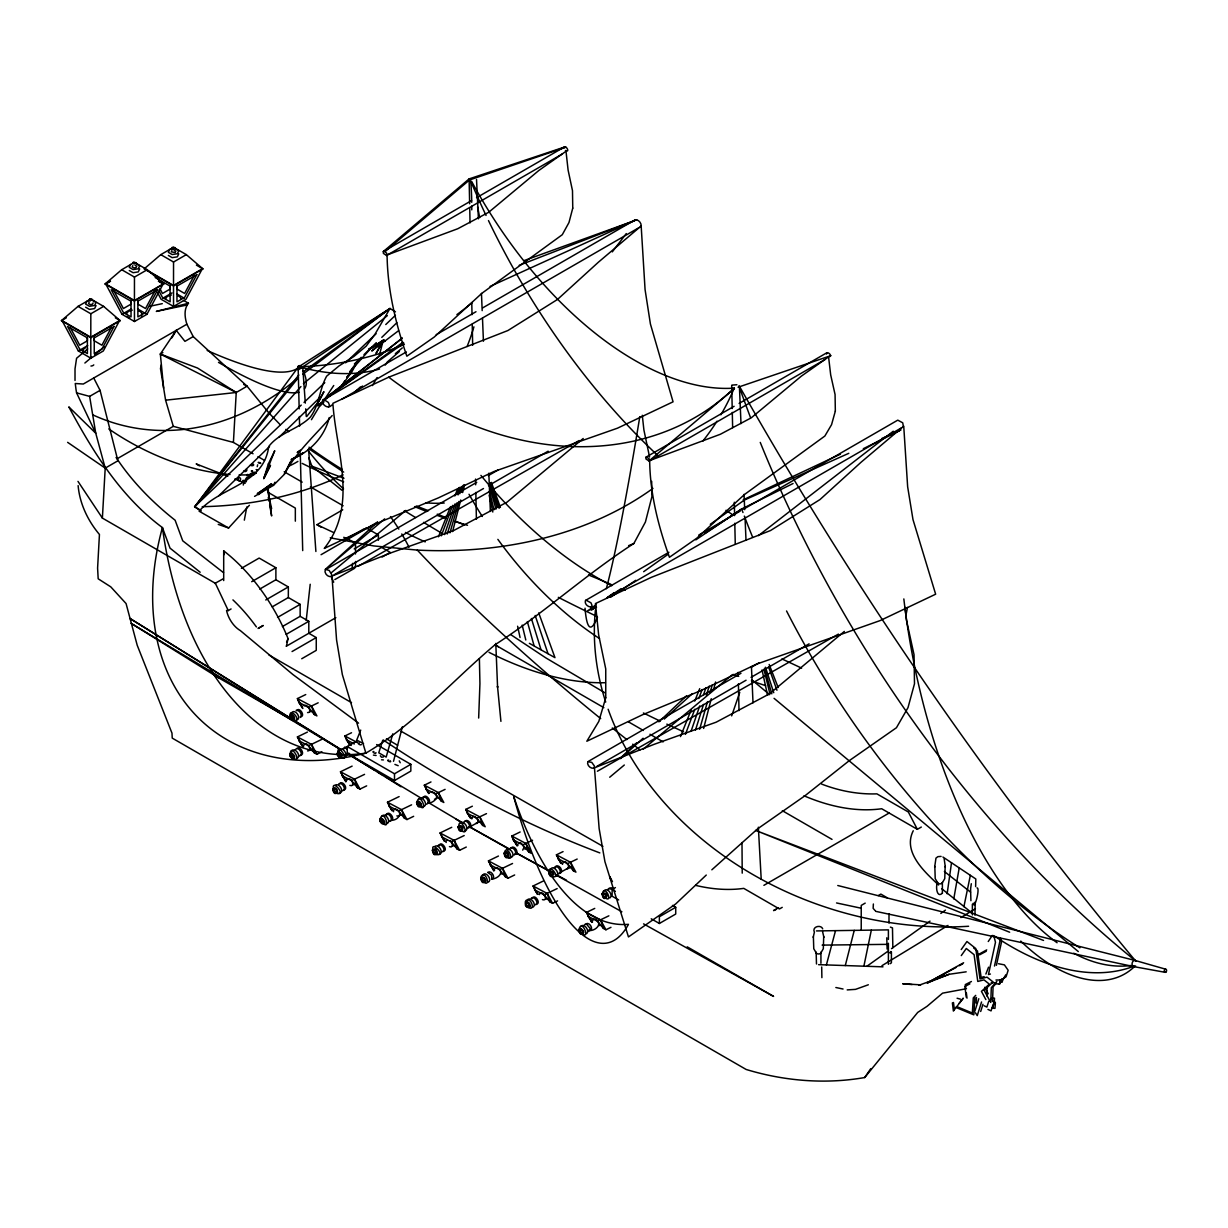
<?xml version="1.0" encoding="UTF-8"?>
<svg xmlns="http://www.w3.org/2000/svg" width="1228" height="1228" viewBox="0 0 1228 1228"><rect width="100%" height="100%" fill="white"/><g stroke="black" fill="none" stroke-linecap="round" stroke-linejoin="round"><path stroke-width="1.5" d="M87.403 337.086L87.403 340.801L79.759 345.221L70.18 327.354M94.264 337.086L94.264 340.801L101.909 345.221L111.456 327.323M131.043 300.399L131.043 304.13L123.399 308.535L112.945 289.041M137.904 300.399L137.904 304.13L145.533 308.535L155.971 289.025M170.124 285.326L170.124 289.056L162.48 293.477L159.87 288.595M176.985 285.326L176.985 289.056L184.63 293.461L194.177 275.579M90.795 337.639L90.826 313.769L103.612 306.386L120.221 320.646L90.795 337.639L61.4 320.661L78.055 306.386L90.841 299.018L103.612 306.386M134.435 300.952L134.466 277.083L147.253 269.715L163.861 283.96L134.435 300.952L105.04 283.99L121.695 269.715L134.466 262.332L147.253 269.715M173.516 285.894L173.547 262.024L186.334 254.641L202.942 268.901L173.516 285.894L144.121 268.917L160.776 254.641L171.951 248.194M974.94 915.213L975.262 901.859M975.631 886.601L975.815 878.972L942.935 857.037M892.848 947.724L892.48 927.923L890.377 927.094M976.997 887.875C980.497 887.614 974.157 911.191 973.267 903.24M478.659 718.042L479.933 683.658L479.396 658.791M986.759 995.893L987.097 986.836M990.766 1002.432L991.318 987.604L996.844 981.464M742.219 873.154L741.988 842.546M888.565 952.391L890.5 952.897L890.899 951.485M975.201 903.747L974.372 903.056M823.712 936.55L823.313 948.737L820.857 952.943M945.161 866.431L944.762 878.619L942.306 882.825M231.079 608.95L228.27 610.577L215.391 583.331L102.385 518.093L105.209 468.129L95.753 433.238L89.629 396.383L76.581 392.868L76.044 389.721L75.261 383.504L83.304 384.026L186.871 324.223C184.783 317.484 183.647 309.103 188.452 303.239L183.479 300.369M253.075 453.777L233.412 442.433L236.237 392.484L247.089 386.206L268.717 412.761L280.245 424.75M974.863 997.643L973.819 1014.85L955.937 1007.451M976.091 1003.061L976.444 997.443M994.143 1003.046L994.526 998.149L990.842 998.64M995.401 1002.739L994.956 1008.372L991.963 1008.111M376.121 755.496L373.419 755.113M383.443 759.917L381.524 759.794M394.909 764.399L398.179 765.689M249.1 476.694L248.133 477.124L248.685 476.357M306.202 620.478L310.208 584.267M352.19 567.167L352.605 563.36M406.345 351.945L322.887 400.174C321.107 404.703 328.521 409.83 331.836 404.994M563.898 147.928C565.77 143.845 570.621 153.454 565.448 150.491M290.437 715.371L292.464 719.838M303.73 745.565C305.358 739.256 313.815 750.907 307.568 750.922M339.082 751.045C340.954 743.754 350.748 757.216 343.518 757.246M343.993 748.773L344.884 746.992L347.816 747.837M348.783 753.025L347.263 754.974M351.193 744.613L351.607 743.216M346.803 780.409L346.895 779.626M349.842 785.429C354.508 787.394 352.881 779.811 349.842 778.92M355.061 783.679L355.168 782.85M386.59 815.039C387.987 809.267 396.061 818.784 391.164 820.488M423.445 797.97C424.827 792.198 432.901 801.715 428.004 803.419M439.21 845.754C440.821 839.445 449.279 851.096 443.032 851.111M449.448 846.614C453.639 848.609 452.84 841.947 450.246 840.673M472.043 818.063L472.934 816.267L475.082 816.559L477.707 819.705L478.014 822.346L468.666 827.565M480.9 876.992C485.275 868.242 492.152 889.502 482.665 881.259M527.288 901.06L527.395 900.155M539.384 894.629C541.487 887.752 549.745 901.812 542.438 899.633M550.635 869.9C552.232 863.238 561.595 874.244 555.916 876.209M555.532 867.628L555.639 866.845M562.746 863.468L563.637 861.688L565.786 861.979L568.41 865.126L568.717 867.766L559.369 872.985M588.596 930.241C593.815 931.914 602.902 924.837 596.593 920.14M970.596 888.934L971.302 883.73M947.141 893.769L951.516 862.747M953.772 898.881L959.221 867.889M873.369 903.992L873.139 908.336L875.18 910.685M244.326 520.15L246.797 506.964M257.65 464.829L257.235 466.655M963.903 906.709L970.35 875.318M863.883 966.19L871.327 930.133M994.496 966.052L1000.559 938.253L1001.557 941.769L996.43 965.315M161.298 364.823L160.484 368.523L165.596 400.19L173.302 426.346L233.412 442.433M286.477 645.79L288.058 638.606A132.532 76.52 60 0 0 223.696 550.85L223.696 580.568M816.236 952.943L813.765 948.737L813.381 936.55M937.685 882.825L935.214 878.619L934.83 866.431M813.197 937.348L814.379 932.221C811.662 926.557 821.041 924.254 822.714 928.859M934.646 867.229L935.966 858.111L937.9 856.653L941.078 856.407M998.517 963.734L1004.412 964.87L1008.157 970.289L1006.085 976.767L1002.662 979.054L1002.263 982.124L999.5 981.94L1002.432 980.389L1005.793 974.786M249.407 505.276L228.608 527.994L199.105 511.201C220.503 486.411 263.621 485.26 268.732 446.485C279.493 432.44 297.867 429.524 310.208 417.305C319.433 405.102 319.357 389.337 326.633 376.182L339.158 365.837L353.848 356.519L366.22 346.096L375.108 334.016L389.982 308.474L395.477 311.851M379.345 355.521L382.936 341.369M845.294 965.561L854.243 930.379M393.513 761.299L402.416 726.684M452.595 531.586L460.73 499.996M462.634 492.566L464.552 485.137M703.629 728.434L711.273 698.717M713.668 689.415L715.571 681.985M826.398 964.932L835.531 930.655M256.099 473.348L255.086 472.934L256.023 473.21M392.776 733.868L386.175 757.077L378.777 752.81L382.583 740.668M449.97 532.814L458.888 501.469M461.513 492.244L463.616 484.86M699.638 729.279L707.512 701.602M710.137 692.392L712.24 685.009M447.207 534.011L456.939 502.881M459.794 493.733L462.081 486.411M695.493 730.061L703.506 704.427M706.361 695.278L709.231 686.13M974.863 1011.197L978.793 998.732M981.556 1001.971L977.258 1015.617L975.431 1012.762M980.696 1011.473L982.968 1004.274M988.755 1001.265L986.867 1007.083L984.165 1005.793M993.222 1004.197L991.057 1010.89L987.941 1009.401M992.838 1007.313L994.757 1001.434L992.531 1001.495L993.068 986.821L996.476 983.045M444.521 534.61L455.005 503.925M458.075 494.899L460.546 487.685M691.072 731.259L699.73 705.9M703.444 695.033L705.916 687.787M731.673 715.878L739.763 692.362M441.282 535.822L452.671 505.353M456.693 494.592L459.364 487.424M685.408 734.375L694.787 709.277M698.809 698.517L702.155 689.553M329.242 417.535C324.499 437.168 309.855 451.919 291.45 459.487M1003.046 978.777L999.392 984.165L996.553 983.797M985.884 974.019L988.555 967.188M360.725 730.092L356.719 740.07L363.595 743.754M438.411 536.805L450.553 506.596M454.836 495.943L457.691 488.836M680.45 736.616L691.164 709.968M694.726 701.081L699.73 688.647M286.569 642.106L288.058 638.606M1001.756 978.747L999.392 984.165L1000.574 981.648M89.168 302.318L88.57 303.638L90.227 304.59L92.499 304.237L93.098 302.932M96.03 305.588L94.633 308.581L89.444 309.395L85.638 307.2M130.675 264.404L129.278 267.397L133.084 269.592L138.273 268.794L139.67 265.801L135.863 263.606M132.808 265.647L132.194 266.952L133.867 267.904L136.139 267.566L136.738 266.246L135.08 265.294M139.67 268.901L138.273 271.91L133.084 272.708L129.278 270.513M171.889 250.573L171.291 251.878L175.22 252.492L175.819 251.187L174.161 250.22M178.751 253.843L177.354 256.836L172.166 257.634L168.359 255.439M291.742 712.762C294.812 708.126 301.95 718.211 296.915 719.976M296.639 710.613C299.54 706.146 305.987 716.845 300.353 716.753M291.742 751.106C294.812 746.455 301.95 756.555 296.915 758.321M295.349 749.694C298.25 745.227 304.697 755.926 299.064 755.834M342.796 748.742L344.945 747.683L347.263 749.341M339.695 783.786C342.336 779.78 348.522 788.499 344.147 790.018M385.408 814.993C387.879 811.524 392.822 817.817 390.98 820.688M393.912 810.096L394.695 809.083M438.012 845.724C440.929 841.257 447.376 851.956 441.742 851.864M446.516 840.827L447.299 839.814M460.055 823.589C463.002 819.337 469.449 827.733 465.934 830.619M463.647 822.177C465.765 818.969 469.817 823.835 469.618 826.475M469.51 827.258L467.361 828.317M482.788 875.057C485.858 870.422 492.996 880.507 487.946 882.272M494.884 868.749L495.667 867.735M491.952 879.34L491.476 875.134L487.808 872.494M511.032 848.041C513.504 844.572 518.446 850.85 516.604 853.736M518.231 843.882L520.38 842.822M526.398 847.934L524.878 849.177M532.292 898.006C535.193 893.539 541.64 904.238 536.007 904.146M549.653 871.174C549.039 880 558.326 872.893 550.006 870.882M554.35 867.597C557.251 863.13 563.698 873.829 558.065 873.722M571.005 866.738L569.485 867.966L567.858 867.505M580.767 926.603C583.714 922.351 590.161 930.747 586.662 933.633M584.359 925.191L585.157 924.193M604.13 890.883C607.062 886.631 613.509 895.028 610.009 897.929M607.722 889.471L609.134 888.32L611.437 889.333M592.863 920.279L593.646 919.281M609.011 888.734L611.16 887.675L613.463 889.333M254.564 496.388L273.353 485.398L274.98 482.205M317.315 404.38L323.916 391.655L316.962 404.672M299.171 408.863L298.128 366.389L299.54 365.576L302.733 367.003L305.311 403.137M146.946 314.307L163.155 283.96L134.435 300.538L105.746 283.99L122.002 314.307L134.466 321.506L146.946 314.307L137.582 308.903M76.581 392.868L95.753 433.238L68.814 406.882C93.006 451.904 120.697 496.695 162.418 527.579A272.57 194.561 -48.8 0 0 365.883 753.117C414.895 724.274 451.981 680.941 495.13 644.685C543.344 613.616 585.633 574.566 633.863 543.497L645.421 522.007L651.914 496.649L651.684 481.33M351.239 372.959L357.455 361.646M382.967 340.939L375.998 353.48L383.535 340.755L371.762 351.008L398.563 330.7M564.143 147.16L469.111 178.904L383.305 251.571L383.366 253.382L386.574 255.47L562.424 153.945M171.905 337.838L176.233 330.363L184.937 341.353L193.21 336.579L247.089 386.206L243.697 384.425M372.452 385.561L377.088 377.564M913.248 830.742C902.442 852.094 924.638 871.926 938.591 884.989M311.436 419.7L319.065 407.021L323.885 402.063M903.409 426.699L902.733 422.8L897.775 420.145L743.554 509.175M344.991 380.634L341.952 385.3L350.625 373.558L346.695 377.134M347.033 377.518L350.072 372.851M322.611 402.354L333.74 385.515M988.248 941.523L992.331 935.398M163.646 388.125L160.346 354.048L176.233 330.363M385.193 365.1L387.265 362.014L399.392 351.484M78.131 485.628C79.682 503.664 87.879 520.718 99.437 534.472L97.595 568.119L98.179 578.802L110.766 586.846L126.07 603.562L137.214 645.268L171.981 733.131L172.242 738.12L746.148 1069.465C784.354 1081.054 825.277 1084.447 864.696 1077.539L870.698 1068.744M961.232 949.551L966.943 941.523L975.784 948.538L979.99 978.946L987.02 977.15L993.114 981.986L984.15 990.244L990.275 1001.68M961.278 955.584L966.298 948.507L974.08 954.678L977.78 981.448L983.981 979.867L989.338 984.119L981.448 991.38L985.854 999.592M357.271 361.493L349.811 371.823L370.303 348.967L384.088 339.665L369.49 349.028L385.254 340.678L368.569 349.028M612.311 251.878L626.28 233.581M957.349 1005.87L963.259 998.18L959.129 1003.368M306.693 416.538L315.98 404.657M298.803 375.016L194.577 506.765L301.244 405.086M864.696 1077.539L917.715 1012.409L927.002 1006.361L942.582 993.16L966.482 988.709M300.952 386.544L194.791 506.811L200.763 510.341M361.37 744.629C360.311 745.764 356.458 742.817 359.175 743.001M380.312 755.773L381.524 757.246L383.366 756.97M975.723 995.371L973.282 997.888L972.361 1013.039L956.627 1006.53L953.389 1011.058L952.375 1002.862M273.353 485.398L284.343 474.33L290.929 461.145L284.42 473.916C296.562 451.597 315.872 434.605 332.174 415.54M218.876 495.713L269.531 446.47M279.109 437.153L320.17 397.243M354.401 363.964L361.247 357.317M363.979 354.662L376.305 342.673M381.785 337.362L396.844 322.718M304.022 402.446L324.791 382.645M345.575 362.828L376.06 333.786M385.761 324.545L395.447 315.289M706.269 875.057L675.661 903.977L628.46 936.933L604.928 861.688L599.141 828.578L594.306 765.873L591.758 762.388L587.859 761.698C586.37 764.814 590.868 769.465 594.03 767.976L654.478 744.199L716.2 722.171L769.526 693.82L844.342 631.422M711.841 869.808L757.707 828.762L804.908 795.805L849.223 760.685L896.44 727.728L907.999 707.65L914.492 683.766L914.031 654.662L906.479 620.217L904.99 607.246M620.201 758.305L636.779 742.694M658.883 721.864L686.498 695.831M360.295 387.035L353.925 392.822L362.536 386.037M377.426 522.238L325.282 569.408L384.686 518.861M620.539 758.628L643.088 738.228M664.225 719.101L692.408 693.605M258.571 494.669L263.79 490.11M395.37 353.633L402.324 347.892M383.305 251.571L385.039 251.602L469.449 180.009L565.878 147.207M650.057 460.055L734.482 388.462M87.664 348.936L76.581 358.254L75.015 368.83L75.015 380.465M84.87 363.027L91.793 357.21M94.556 354.877L104.242 346.726M331.36 572.708L405.839 510.403M609.702 777.232L624.315 765.013M643.303 749.126L732.395 674.602M731.903 385.101L736.907 384.732M583.208 438.488L506.949 502.221L453.639 530.557L391.901 552.508L331.453 576.254C328.229 577.928 323.747 572.985 325.282 569.823L476.74 482.328M290.683 714.988C298.082 717.612 289.9 723.891 289.654 715.817C292.586 710.766 297.698 722.187 291.988 719.147M304.145 705.839L305.25 705.286M300.43 717.444C302.902 714.957 299.386 709.661 296.132 710.352M296.946 748.343C300.492 745.626 305.526 755.143 300.353 755.082M311.682 749.494L309.702 749.97M349.658 753.67L347.816 754.13M335.167 785.245C339.281 782.098 345.099 793.119 339.128 793.042M338.713 783.924C342.259 781.223 347.294 790.725 342.121 790.678M347.202 779.028L349.059 778.567M354.738 784.324L352.758 784.815M382.169 815.699C386.283 812.568 392.1 823.574 386.129 823.512M419.009 798.63C423.123 795.498 428.956 806.504 422.969 806.443M391.793 820.335C399.607 819.905 403.122 811.247 395.324 808.93M422.555 797.325C425.84 794.992 430.675 802.651 426.715 804.171M401.74 814.793L399.76 815.269M431.059 792.413L432.901 791.968M428.633 803.265C433.806 802.406 439.962 797.248 434.466 792.874M438.58 797.724L436.615 798.2M465.243 820.826C468.421 818.784 472.703 825.047 470.017 827.519M434.773 846.43C438.887 843.283 444.72 854.304 438.734 854.227M479.979 821.977L477.999 822.453M454.36 845.524L452.38 846M487.976 872.294C491.261 869.977 496.097 877.621 492.136 879.141M555.946 866.231C559.124 864.19 563.391 870.452 560.72 872.924M527.748 899.464C531.555 896.762 537.143 905.619 532.568 907.369M531.294 898.144C534.855 895.427 539.89 904.944 534.717 904.882M547.335 898.543L546.138 899.142M585.971 923.84C589.148 921.798 593.416 928.061 590.745 930.517M323.056 401.418L317.576 405.854L330.255 395.585M303.423 383.612L387.357 315.611M323.424 399.821L402.247 338.222M403.874 343.103L322.565 400.742L402.216 338.145M758.428 535.623L893.263 431.228M302.978 374.141L389.982 308.474L298.281 367.065L194.791 506.811L298.389 377.61A259.308 209.451 -74.3 0 1 92.699 414.818M258.601 493.334L271.634 483.678L257.803 493.41L272.877 484.722L257.266 493.595M303.439 371.623L389.982 308.474L298.22 369.981M322.565 400.742L402.999 342.244M251.433 474.607L252.446 474.023M866.845 966.298L888.427 950.871M891.497 948.661L930.026 921.123M940.817 913.417L945.437 910.117M590.96 609.165L595.611 605.864M607.998 597.038L614.2 592.633M643.656 571.695L668.446 554.058M710.291 524.295L744.383 500.057L848.794 453.316M297.468 452.38L300.446 450.262L297.283 452.38M591.528 610.116L596.271 606.924M610.5 597.345L635.782 580.307M695.831 539.859L741.666 508.991L793.073 483.51M595.58 605.558L587.629 610.807L596.516 607.277M606.693 598.22L620.984 588.765M705.148 533.136L741.666 508.991A542.745 295.549 58.7 0 0 742.986 512.536M386.574 255.47L386.835 253.459L385.039 251.602M328.521 406.898L329.472 405.24L328.383 402.477L324.131 399.714M634.661 220.165C637.808 218.63 641.584 222.851 641.169 225.983L645.068 289.593L650.41 323.992L673.067 401.817L617.469 428.188L493.902 471.537L438.319 497.908L379.836 522.084L324.253 548.456C358.469 505.122 336.134 451.996 332.865 403.337L388.739 377.18L507.931 330.516L557.42 299.509L598.481 262.132L641.169 225.983L640.295 226.904M881.934 965.684L948.016 925.421M960.91 917.562L975.416 908.72M291.512 459.963L303.562 452.656L291.297 459.502M734.114 406.299L645.882 457.246L645.943 458.98L649.151 461.053L825.001 359.528M829.575 356.703C832.952 355.706 826.352 350.118 826.551 354.048M649.151 461.053L649.075 458.612L646.189 457.062M668.922 552.262L585.464 600.461C583.714 605.972 592.94 610.009 596.071 604.145M591.098 607.016L592.049 605.465L590.96 602.81L586.002 600.139M868.334 984.779L855.517 989.369L847.197 989.906M260.413 627.094L258.08 628.46L263.222 625.482L260.889 626.833M105.04 283.99L109.937 281.151M107.343 283.069L110.535 281.227M61.4 320.661L66.312 317.837M122.002 314.307L131.35 308.903M144.827 268.917L173.516 285.479L202.236 268.901L186.027 299.233L173.547 306.432L161.083 299.233L157.476 292.494M90.795 337.224L119.515 320.646L103.305 350.978L90.826 358.177L78.362 350.978L62.106 320.661L90.795 337.224L90.826 358.177M162.633 298.327L171.997 292.939M78.362 350.978L87.71 345.59M165.596 400.19L236.237 392.484L160.346 354.048L162.863 352.589M89.629 396.383L100.067 390.351L93.742 377.994M383.612 251.372L471.552 200.594M476.525 197.723L564.45 146.961M117.796 458.382L173.302 426.346M436.201 334.707L475.988 311.728M482.635 307.906L635.198 219.812M341.783 399.238L638.637 227.855M223.327 578.741L214.731 583.5M241.394 568.318L259.154 558.065L275.886 567.735L275.886 579.754L259.753 589.072M321.506 527.334L316.947 524.709L342.75 509.804M251.694 581.704L275.886 567.735M344.976 539.875L364.348 528.685M321.061 554.703L377.533 522.1M265.739 599.985L288.334 586.938L288.334 597.545L272.202 606.862M354.201 548.916L378.393 534.947L378.393 540.243M488.345 475.62L498.292 469.879M334.231 574.704L483.494 488.529M488.468 485.659L548.164 451.183M277.559 617.408L300.154 604.376L300.154 616.318L282.394 626.556M382.138 557.021L390.212 552.37L381.355 547.258M286.201 634.354L308.796 621.307L308.796 633.264L316.256 637.578L316.256 650.364L301.735 658.745M286.201 646.296L335.843 617.684M292.049 651.546L316.256 637.578M739.102 403.429L827.027 352.666M698.778 535.04L740.223 511.094M376.628 744.582L410.843 764.338L410.843 771.092L394.495 780.532L347.248 753.255L347.248 746.501L357.056 740.837M607.676 597.437L901.214 427.973M347.248 746.501L394.495 773.778L410.843 764.338M588.396 761.36L740.975 673.282M750.922 667.525L759.211 662.736M596.808 766.395L746.071 680.22M751.045 677.349L809.083 643.84M492.766 878.987C497.939 878.127 504.094 872.97 498.614 868.595M618.651 899.97L612.127 896.21L612.127 889.471L615.397 887.583M659.375 923.487L675.722 914.046L675.722 907.308L659.375 916.748L659.375 923.487L651.224 918.79M763.893 885.342L889.133 813.028M778.537 907.738L773.579 910.593L776.296 909.349M782.236 907.354L779.427 908.966L743.769 888.381A275.809 159.241 60 0 1 695.616 885.357M804.002 795.79A275.809 159.241 60 0 0 881.704 808.745L917.362 829.33L921.307 827.058M865.203 903.117L861.227 905.42L861.227 929.657M878.312 895.55L880.844 894.091L887.368 897.868M334.83 579.57L354.769 568.226M358.1 566.323L579.155 440.545M597.391 771.23L838.417 634.109M963.612 962.737L927.309 982.922L949.183 974.28L966.19 971.824M976.813 955.399L986.713 949.889M955.952 967.526L927.309 982.922L943.887 974.817M959.314 965.715L962.691 963.903M979.53 954.862L986.268 951.24M971.425 981.51L965.331 984.58L965.745 987.865M969.92 983.858L964.901 986.406L966.236 997.228M863.33 448.696L899.31 430.859M305.741 694.557L297.422 698.594L298.834 702.355L302.809 708.479L297.422 698.594L311.528 706.039L316.916 715.924L314.414 714.604L308.474 707.451L298.834 702.355L302.395 706.653M308.474 707.451L318.175 702.8M307.399 732.088L297.422 736.938L301.812 745.289M303.577 746.424L298.834 740.699L308.474 745.78L321.506 739.532M351.53 732.748L344.868 735.986L349.274 744.337M308.474 745.78L314.414 752.948L316.916 754.268L321.936 751.828M352.129 766.119L340.478 771.783L345.866 781.668L340.478 771.783L354.585 779.212L359.973 789.097L366.665 785.859M345.452 779.826L341.891 775.543L351.546 780.624L364.562 774.361M399.131 796.588L387.48 802.237L391.87 810.603M430.982 781.944L424.32 785.183L428.726 793.534M393.635 811.723L388.892 805.998L398.547 811.094L411.58 804.831M429.293 793.227L425.732 788.929L435.387 794.025L445.089 789.374M398.547 811.094L404.472 818.247L406.975 819.567L413.667 816.313M472.366 806.197L465.719 809.421L470.109 817.771M451.735 827.304L440.084 832.968L444.49 841.318M471.874 818.907L467.131 813.182L476.771 818.262L486.488 813.627M446.255 842.454L441.512 836.728L451.152 841.809L464.184 835.562M451.152 841.809L457.092 848.978L459.594 850.298L466.287 847.044M520.135 831.985L511.815 836.038L513.227 839.798L517.203 845.923L511.815 836.038L525.922 843.467L531.31 853.353L528.808 852.032L522.867 844.879L513.227 839.798L517.97 845.524M498.445 856.039L488.452 860.889L493.856 870.775L488.452 860.889L502.574 868.334L507.962 878.22L514.655 874.965M522.867 844.879L532.568 840.244M494.623 870.376L489.865 864.65L499.52 869.731L512.552 863.484M563.069 851.603L556.422 854.841L560.812 863.192M562.577 864.328L557.834 858.602L567.474 863.683L577.191 859.047M543.052 881.151L533.075 886.002L537.465 894.352M538.048 894.045L534.487 889.763L544.127 894.844L557.159 888.581M544.127 894.844L550.067 901.997L552.569 903.317L557.589 900.876M594.751 908.398L586.447 912.435L591.835 922.32L586.447 912.435L600.553 919.879L605.941 929.765L610.961 927.324M592.602 921.921L587.859 916.195L597.499 921.276L608.873 915.827M743.201 499.796L840.351 454.206M490.064 286.416L634.339 220.733L519.198 265.309M881.857 438.503L900.999 429.938M949.183 974.28L918.851 985.301L920.739 984.856L902.703 983.751L912.082 984.564M524.156 260.566L636.749 219.843M738.059 387.234L830.895 355.644M890.131 963.704L891.405 962.813L891.421 951.915M188.452 303.239L156.324 311.405L187.163 304.958M246.014 481.929L246.429 481.084M990.413 974.034L988.463 974.525L995.478 942.275L993.774 935.552M984.181 976.674L981.126 977.442L977.457 950.979L973.62 947.939M311.16 711.58L309.702 711.626M435.833 799.106L434.466 799.167M398.993 816.175L396.844 815.883M390.489 821.087L389.123 821.133M477.231 823.359L475.865 823.405M510.526 847.796C513.887 846.844 517.909 853.475 514.194 855.026M507.057 849.039C510.94 847.949 515.606 855.624 511.308 857.42M522.698 850.114L524.11 847.274L521.179 843.175M516.113 854.12L514.747 854.181M502.206 873.86L500.748 873.922M567.935 868.764L566.568 868.825M600.185 925.405L598.727 925.467M588.826 931.423L590.238 928.583L586.524 924.131M149.831 306.263L162.296 303.654M325.819 569.454L329.181 570.437L331.882 574.904L336.564 639.895L342.351 674.602L365.883 753.117A345.728 214.547 -81.6 0 1 162.418 527.579L170.032 548.149L200.164 572.248M90.488 300.553L87.034 301.09L85.638 304.083L89.444 306.279L94.633 305.48L96.03 302.472L92.223 300.292M999.822 980.082L1000.743 980.005L995.954 980.005M816.451 930.931L888.397 929.872L888.397 939.435M822.131 945.115L888.059 944.347M991.242 982.646L995.939 982.753M818.539 964.655L883.009 966.835M228.27 610.577L226.551 610.454A20.124 11.62 60 0 0 240.289 630.563L292.878 674.51L358.561 723.154M652.974 488.376A387.894 290.176 19.2 0 1 417.305 550.098L373.788 545.938L330.255 537.833M307.568 712.593C310.853 713.176 309.916 708.418 308.305 707.052M464.353 830.696L465.212 830.803M550.313 871.757C545.6 875.656 557.266 877.206 550.313 871.757L517.065 853.276M496.296 867.582L497.816 868.027M594.275 919.127L595.795 919.572M373.895 751.505C370.81 751.29 376.106 754.806 376.029 752.733M388.631 760.009C385.009 760.086 392.561 763.494 390.258 760.746M1165.157 972.315L1133.843 966.636L875.81 911.36M228.608 527.994L218.246 524.402M835.854 987.512L843.053 989.016M836.544 902.948L860.859 908.152M259.016 462.342C255.716 462.173 263.59 464.644 259.783 462.603M837.772 885.511L1134.964 960.419L1165.725 969.214M957.088 998.241L960.526 999.178M821.624 784.078C839.2 790.878 858.019 794.516 876.899 793.856L908.336 812L917.362 829.33M160.346 354.048L197.508 368.032L236.237 392.484M1043.539 940.433L755.588 830.42L1009.646 932.221M227.779 476.28L196.188 463.923L199.489 465.842M234.794 479.027L245.324 483.141M599.832 852.907C523.45 823.988 450.922 785.352 383.136 739.901M305.987 705.394L307.568 706.3M293.369 720.498C303.608 722.049 288.104 705.056 290.33 716.845M483.586 881.842C489.957 882.809 480.301 872.233 481.698 879.57M252.385 473.947L251.372 474.1L252.369 474.622M660.127 721.082L643.38 712.992M666.819 724.136L683.551 731.781M316.947 524.709L333.709 532.568M343.763 537.281L355.506 542.776L355.506 553.981M529.36 643.334L554.964 657.64L538.724 612.925M357.409 742.587L344.868 735.986L349.366 744.214M354.324 743.984L346.281 739.732L351.039 745.473M435.387 794.025L441.312 801.178L443.83 802.498L438.442 792.613L424.32 785.183L428.818 793.411M567.474 863.683L573.415 870.836L575.917 872.156L570.529 862.271L556.422 854.841L560.904 863.069M476.771 818.262L482.711 825.431L485.214 826.751L479.826 816.866L465.719 809.421L470.201 817.664M316.916 754.268L311.528 744.383L297.422 736.938L302.809 746.824M406.975 819.567L401.587 809.682L387.48 802.237L391.978 810.48M351.546 780.624L357.471 787.777L359.973 789.097M459.594 850.298L454.206 840.412L440.084 832.968L444.582 841.211M552.569 903.317L547.181 893.431L533.075 886.002L537.557 894.23M499.52 869.731L505.46 876.899L507.962 878.22M597.499 921.276L603.439 928.445L605.941 929.765M516.098 853.03L550.021 871.327M556.622 874.889L566.507 880.23M428.403 802.559L462.772 822.975M469.357 826.659L508.837 848.686M555.209 874.566L621.89 911.775M643.564 923.87L773.594 996.415L687.204 946.834M605.297 693.037L545.923 657.947L510.71 634.6M201.054 511.048L194.577 506.765M602.902 846.322L401.111 731.259M456.187 819.306L462.68 822.975M469.173 826.644L509.743 849.561M340.125 749.356L131.104 623.348L218.768 677.933L293.523 720.836M296.838 722.755L300.169 724.658M173.547 247.258L186.334 254.641M174.944 248.532L178.751 250.727L177.354 253.736L172.166 254.534L168.359 252.339L169.756 249.345L174.744 248.639L175.19 247.703L172.365 247.258L171.92 248.209L173.117 248.9M196.419 265.125L202.942 268.901M160.776 254.641L173.547 262.024M155.235 277.543L170.093 286.109L170.124 301.842L162.48 297.437L158.995 290.929M158.965 281.135L163.861 283.96M158.381 281.197L161.559 283.039M176.678 293.83L184.461 298.327M121.695 269.715L134.466 277.083M115.325 317.822L120.221 320.646M78.055 306.386L90.826 313.769M257.987 456.616L264.527 460.408M284.19 471.752L302.195 482.144M310.392 486.871L343.149 505.782M365.959 527.764L378.393 534.947M267.996 492.305L295.334 508.085L295.334 521.163M495.145 644.884L603.838 707.65M628.552 721.91L643.38 730.476M649.965 734.267L663.135 741.881M782.328 810.695L832.016 839.384M275.886 579.754L288.334 586.938M288.334 597.545L300.154 604.376M300.154 616.318L308.796 621.307M268.917 654.938L351.53 702.646M386.467 738.811L397.626 745.273M672.468 905.42L675.722 907.308M612.127 889.471L615.381 891.344M348.307 754.284L374.448 770.048M377.717 772.013L382.629 774.975M385.899 776.94L421.864 798.614M495.206 644.792L498.414 646.772M339.327 748.451L129.922 618.436L341 749.771M347.447 753.485L401.019 786.749M67.632 442.341L105.209 468.129L117.903 460.792L100.067 390.351M551.464 876.071C562.777 880.783 547.795 860.367 549.33 873.093M339.435 756.525C346.91 758.873 336.272 746.639 337.332 755.113C344.822 764.737 339.266 745.918 338.114 754.667M580.997 932.973C588.58 935.414 577.344 922.98 580.03 931.806C591.927 943.795 581.965 916.779 579.002 929.565M528.117 907.231C535.684 912.25 531.632 896.701 525.983 900.477C522.621 904.499 532.491 910.731 529.744 903.839C527.012 898.865 522.744 905.435 527.426 907.385C532.798 909.15 526.413 898.789 526.091 903.992M435.142 854.212C449.479 858.142 426.822 836.115 434.298 853.337M291.988 757.476C299.463 759.825 288.81 747.591 289.885 756.064C298.895 766.042 289.639 745.396 291.005 756.31M382.046 822.791C389.522 825.124 378.869 812.89 379.943 821.363C385.945 829.867 382.768 813.811 380.097 820.78C384.978 828.915 382.445 814.978 380.711 820.918C392.469 834.84 383.811 806.32 380.035 819.383M335.52 793.012C348.952 797.724 329.181 775.298 334.062 791.139M223.527 572.678L182.726 540.811L175.128 520.242C152.533 502.406 131.918 481.483 116.077 457.43M970.795 912.02L941.615 888.627M342.059 490.34L311.912 466.226L308.735 457.66M944.378 871.466L970.534 892.142M752.027 679.99L769.664 694.664M774.07 698.333L1078.307 951.562M212.628 672.499L218.768 677.933M603.992 897.085C614.691 905.343 604.437 882.594 602.349 893.861M506.013 856.407C516.712 864.65 506.458 841.917 504.37 853.168M418.364 805.184C425.441 810.066 417.95 795.698 416.937 803.726C421.818 811.846 419.301 797.908 417.566 803.849M483.018 881.428L481.376 879.141M338.913 755.987C353.802 765.75 334.476 737.706 338.452 755.343M334.507 791.784C341.169 796.911 334.799 782.758 333.494 789.773M291.45 756.939C304.713 766.978 289.793 739.962 290.33 755.189M816.482 963.965L816.159 952.59M526.536 905.343L527.272 906.371M459.195 828.777C472.841 840.996 458.811 811.938 458.627 827.672M417.796 804.524C429.785 816.574 419.945 789.558 416.891 802.314M338.345 755.327L339.082 756.356M290.882 717.95L291.619 718.979M333.955 791.124L334.676 792.152M290.882 756.294L291.619 757.308M77.978 481.376L102.385 518.093M399.238 760.853L400.221 762.741M612.48 881.658L609.794 876.715L610.73 879.233M476.525 179.472L478.429 218.814M984.733 987.281L988.218 993.774M186.871 324.223L193.21 336.579M504.723 854.289C513.289 865.095 506.35 844.311 505.046 854.719M417.244 803.419L417.904 804.54M433.008 851.219C440.269 861.611 436.37 842.761 433.116 850.958M380.388 820.488L380.956 821.593M972.361 904.222L972.361 914.906M331.314 577.099L333.724 582.179M298.128 366.727L300.737 368.154L302.733 367.003M769.158 664.455L778.168 687.511M491.338 482.343L500.425 507.394M768.559 666.896L776.971 690.243M490.601 482.88L499.151 508.3M535.178 615.474L547.995 653.618M600.553 919.879L603.439 928.445M570.529 862.271L573.415 870.836M547.181 893.431L550.067 901.997M525.922 843.467L528.808 852.032M502.574 868.334L505.46 876.899M479.826 816.866L482.711 825.431M438.442 792.613L441.312 801.178M454.206 840.412L457.092 848.978M401.587 809.682L404.472 818.247M354.585 779.212L357.471 787.777M311.528 706.039L314.414 714.604M311.528 744.383L314.414 752.948M765.458 667.218L773.747 692.699M489.696 483.126L497.033 506.903M531.402 618.482L540.98 649.581M764.445 668.324L771.829 693.835M489.281 485.229L495.974 509.175M527.349 621.598L534.026 645.56M763.969 669.49L769.864 693.559M489.45 491.154L493.994 509.758M522.176 625.113L525.799 639.988M945.345 867.229L944.163 858.74M822.576 931.591L823.896 937.348M267.029 488.145L271.634 508.592M762.035 669.905L767.592 695.355M489.158 495.176L492.812 512.03M517.617 626.249L520.058 637.486M649.566 457L643.902 429.969L642.29 415.279M268.272 497.401L268.947 501.116M269.623 504.831L271.634 515.96L268.072 488.698M966.344 992.777L967.019 998.164M953.481 1002.478L954.371 1009.692M761.206 879.171L758.351 827.196M500.917 721.358L497.493 686.191L497.586 687.419L495.79 643.426M223.696 550.85L224.064 554.657M305.711 408.847L306.263 416.445M308.566 448.788L315.888 551.479M741.006 423.599L739.44 387.25A824.587 492.796 59.7 0 0 750.508 417.535M744.045 494.377L744.705 509.681M745.028 517.326L746.01 540.274M751.444 666.528L753.01 702.861M481.468 293.415L482.174 310.623M482.497 318.267L483.433 341.231M488.821 473.194L490.386 511.447M970.58 889.394L970.918 900.692M886.785 937.778L887.123 949.075M299.371 416.522L299.601 426.101M300.277 452.917L302.702 550.604M731.688 385.592L732.21 408.54M732.287 412.362L732.64 427.651M734.313 502.221L734.62 515.606M734.789 523.251L735.265 544.28M738.151 672.391L738.243 676.214M738.412 683.858L739.01 710.628M469.111 178.904L469.649 203.771M469.725 207.593L470.048 222.882M471.782 303.178L472.028 314.66M472.227 324.207L472.673 345.252M475.543 479.074L475.666 484.814M475.835 492.459L476.403 519.229M821.701 966.989L821.885 977.657M173.516 285.479L173.547 306.432M134.435 300.538L134.466 321.506M888.995 913.724L888.995 923.042M888.397 943.273L888.397 964.302M820.933 952.59L820.933 963.289M394.495 773.778L394.495 780.532M355.506 561.457L355.506 567.06M298.895 392.239A201.146 39.572 38.2 0 1 218.492 362.367M303.224 370.795A201.146 39.572 38.2 0 1 304.406 388.954M300.722 365.652A396.184 75.829 37.9 0 1 207.179 350.471M467.5 525.262A566.185 517.679 81.8 0 1 455.005 521.455M446.132 518.538A566.185 517.679 81.8 0 1 437.306 515.438M426.761 511.508A566.185 517.679 81.8 0 1 414.573 506.611M342.336 469.51A566.185 517.679 81.8 0 1 309.026 447.192M288.687 431.657A566.185 517.679 81.8 0 1 285.863 429.37M425.241 541.87A309.87 284.251 79.4 0 1 405.47 532.445M343.548 488.897A309.87 284.251 79.4 0 1 307.767 450.185M633.863 543.497A309.87 284.251 79.4 0 1 628.613 545.646M765.627 685.654A708.172 206.043 33.8 0 1 751.382 680.849M738.703 676.398A708.172 206.043 33.8 0 1 733.223 674.418M597.222 616.594A708.172 206.043 33.8 0 1 558.326 597.345M441.236 532.921A708.172 206.043 33.8 0 1 423.553 522.376M415.54 517.525A708.172 206.043 33.8 0 1 404.319 510.664M343.686 472.105A708.172 206.043 33.8 0 1 308.995 448.865M311.912 466.226A570.329 36.287 21.2 0 1 343.978 478.275M416.261 505.982A570.329 36.287 21.2 0 1 428.465 510.725M437.26 514.164A570.329 36.287 21.2 0 1 446.209 517.663M455.158 521.179A570.329 36.287 21.2 0 1 464.077 524.694M588.55 574.98A570.329 36.287 21.2 0 1 610.807 584.221M621.568 588.734A570.329 36.287 21.2 0 1 625.144 590.238M781.929 658.945A570.329 36.287 21.2 0 1 801.608 668.124M1134.442 966.62A151.29 84.947 61.3 0 1 1020.76 941.093M1134.426 966.006A270.559 156.125 59.9 0 1 994.711 936.212M1135.608 965.945A3.162 2.272 -76.9 0 1 1132.523 965.715A3.162 2.272 -76.9 0 1 1132.876 961.493A3.162 2.272 -76.9 0 1 1136.023 960.987M907.431 607.446A230.849 192.259 65.1 0 1 905.988 614.952M720.882 414.803A387.894 290.176 19.2 0 0 734.221 388.125A303.976 167.591 59.9 0 1 471.644 181.422M734.221 388.125A311.851 250.742 48.6 0 1 388.739 377.18M716.983 421.204A387.894 290.176 19.2 0 1 702.723 441.22M733.607 515.33A455.956 243.681 60.3 0 1 725.994 510.295M658.054 455.757A455.956 243.681 60.3 0 1 488.483 220.564M486.042 215.437A455.956 243.681 60.3 0 1 470.738 181.038A338.114 190.233 60.5 0 1 471.736 202.298M379.559 369.014A338.114 190.233 60.5 0 1 298.128 366.389M471.767 206.089A338.114 190.233 60.5 0 1 471.767 209.85M640.064 749.894A463.954 93.466 38.4 0 1 632.727 744.168M626.863 739.563A463.954 93.466 38.4 0 1 612.281 727.974M600.692 718.626A463.954 93.466 38.4 0 1 417.305 550.098M639.803 416.645A490.617 28.275 -83 0 1 606.34 588.734M597.499 617.177A490.617 28.275 -83 0 1 585.035 608.182M1079.903 947.832A542.745 295.549 58.7 0 1 786.549 610.976M752.703 537.373A542.745 295.549 58.7 0 1 744.321 516.082M1134.933 960.357A824.587 492.796 59.7 0 1 760.255 442.402M968.6 926.265A316.686 253.935 18.4 0 1 608.136 709.247M605.696 702.063A316.686 253.935 18.4 0 1 595.442 610.024M1135.424 960.772A1948.253 947.233 58.8 0 1 739.056 385.623M404.38 344.423A806.658 460.7 60.5 0 1 302.579 366.665M472.381 302.395A806.658 460.7 60.5 0 1 456.908 314.598M342.98 474.822A356.749 282.824 23.1 0 1 202.221 506.688M477.569 206.826A356.749 282.824 23.1 0 1 479.657 217.632M473.916 326.848A356.749 282.824 23.1 0 1 467.101 346.496M605.419 682.722A424.903 236.728 59.5 0 1 489.036 652.344M599.494 638.529A276.423 165.765 57.7 0 1 497.862 539.368M482.297 516.466A276.423 165.765 57.7 0 1 469.019 494.255M444.244 503.004A169.495 55.905 27 0 1 425.671 502.835M343.625 481.79A169.495 55.905 27 0 1 302.226 463.416M297.913 461.39A166.133 97.319 30.3 0 1 288.611 466.256M254.718 474.438A166.133 97.319 30.3 0 1 239.092 474.929M230.035 474.499A166.133 97.319 30.3 0 1 108.77 428.91M1131.111 965.484A367.679 171.613 81.3 0 1 1073.763 953.235M1057.093 942.736A367.679 171.613 81.3 0 1 903.839 598.926M611.728 585.71A337.47 194.93 59.2 0 1 480.916 475.389M82.89 351.254A7.736 4.467 0 0 1 85.592 347.708M93.773 364.885A3.469 1.996 0 0 1 90.949 366.036M165.611 299.509A7.736 4.467 0 0 1 171.367 295.042M177.953 295.779A7.736 4.467 0 0 1 181.069 299.202M129.646 318.006A7.736 4.467 0 0 1 127.42 316.502M126.53 314.583A7.736 4.467 0 0 1 132.271 310.116M138.871 310.837A7.736 4.467 0 0 1 141.327 316.225M252.477 463.954A1.566 0.89 1 0 1 253.628 464.982A1.566 0.89 1 0 1 251.94 465.704A1.566 0.89 1 0 1 250.512 464.798M246.352 469.173A1.566 1.197 -26.4 0 1 246.153 471.184A1.566 1.197 -26.4 0 1 243.896 470.907M243.251 485.045A11.681 6.739 -60 0 1 247.104 477.032M249.084 474.929A11.681 6.739 -60 0 1 255.347 472.273M246.429 480.133A11.681 6.739 -60 0 1 256.391 472.872M232.936 599.893A125.809 72.636 60 0 1 256.391 626.909M390.458 516.604A132.532 76.52 60 0 1 398.839 529.114M401.786 533.965A132.532 76.52 60 0 1 409.047 547.243M820.857 952.237A2.395 1.381 0 0 1 818.539 953.972A2.395 1.381 0 0 1 816.236 952.237M247.012 474.699L248.056 474.576L247.012 474.699M243.113 480.516L243.927 480.839L243.159 480.378M290.038 716.139C291.481 724.52 296.163 714.512 290.038 716.139M290.038 754.483C291.481 762.864 296.163 752.841 290.038 754.483M332.727 789.005C335.014 800.426 340.816 786.334 332.727 789.005M337.5 753.531C338.928 761.897 343.625 751.889 337.5 753.531M333.095 789.328C334.538 797.709 339.235 787.685 333.095 789.328M416.568 802.391C418.871 813.811 424.673 799.735 416.568 802.391M432.333 850.19C434.635 861.611 440.438 847.535 432.333 850.19M432.716 850.513C434.159 858.894 438.841 848.87 432.716 850.513M457.967 826.644C460.254 838.064 466.057 823.988 457.967 826.644M458.336 826.966C459.779 835.347 464.476 825.323 458.336 826.966M458.735 826.198C461.037 837.619 466.84 823.543 458.735 826.198M480.701 878.112C483.003 889.532 488.805 875.457 480.701 878.112M481.084 878.434C482.527 886.816 487.209 876.792 481.084 878.434M504.048 853.26C506.35 864.681 512.153 850.59 504.048 853.26M504.432 853.583C505.875 861.964 510.556 851.94 504.432 853.583M525.691 903.547C527.134 911.913 531.816 901.905 525.691 903.547M548.67 872.064C550.958 883.469 556.76 869.393 548.67 872.064M578.68 929.657C580.982 941.078 586.784 926.986 578.68 929.657M579.063 929.98C580.506 938.361 585.188 928.337 579.063 929.98M602.027 893.938C604.329 905.358 610.132 891.282 602.027 893.938M602.411 894.26C603.854 902.641 608.535 892.633 602.411 894.26M602.81 893.493C605.112 904.913 610.915 890.837 602.81 893.493M942.383 893.17C936.734 898.712 935.398 885.895 937.609 882.471A2.395 1.381 0 0 0 939.988 883.853A2.395 1.381 0 0 0 942.383 882.471L942.383 893.17M251.433 471.015L252.507 471.107L251.433 471.015M572.755 208.131L568.978 222.529L562.286 234.702L481.806 293.354L434.236 337.055L406.852 356.197C395.616 323.363 387.495 289.808 387.081 254.948L457.752 228.746L488.667 212.306L538.785 170.523L566.001 151.274L568.104 170.109L572.494 190.693L572.755 208.131M256.345 469.618L257.358 470.017L256.391 469.603M835.332 411.119L831.556 424.673L824.863 436.032L744.383 494.592L696.813 538.186L669.429 557.282C658.285 525.983 650.088 493.978 649.658 460.561L720.329 434.282L751.244 417.827L801.362 376.136L828.578 356.918L830.681 374.878L835.071 394.541L835.332 411.119M605.757 697.765L598.819 721.404L586.831 741.236L642.413 714.819L700.896 690.581L756.479 664.164L880.046 620.616L935.644 594.198L912.987 519.582L907.645 486.749L903.731 426.162L861.058 462.25L819.997 499.55L770.509 530.542L651.316 577.36L595.442 603.562L598.635 634.769L605.742 668.938L605.757 697.765M268.333 463.984L264.035 477.799L274.75 450.722L268.333 463.984M89.644 299.018L89.199 299.954L90.396 300.645L92.468 299.448L89.644 299.018M133.269 262.332L132.839 263.268L134.036 263.959L136.108 262.761L133.269 262.332M270.436 465.427L263.805 478.582L270.436 465.427M114.066 326.402L101.909 349.166L94.249 353.587L94.234 337.869L114.066 326.402M157.706 289.731L145.533 312.495L137.889 316.901L137.858 301.182L157.706 289.731M196.787 274.658L184.63 297.422L176.97 301.842L176.939 286.109L196.787 274.658M131.012 301.182L111.195 289.747L123.399 312.495L131.043 316.901L131.012 301.182M87.372 337.869L67.555 326.433L79.759 349.182L87.403 353.587L87.372 337.869M513.826 796.895A368.047 144.996 -89.9 0 0 628.46 924.316A211.922 67.11 79.5 0 1 513.826 796.895M239.905 480.516A1.566 1.274 -72.3 0 0 239.967 477.846A1.566 1.274 -72.3 0 0 237.986 479.396A1.566 1.274 -72.3 0 0 239.905 480.516M1166.032 971.977A1.581 1.136 -76.9 0 0 1166.001 969.306A1.581 1.136 -76.9 0 0 1164.267 971.026A1.581 1.136 -76.9 0 0 1166.032 971.977"/></g></svg>
